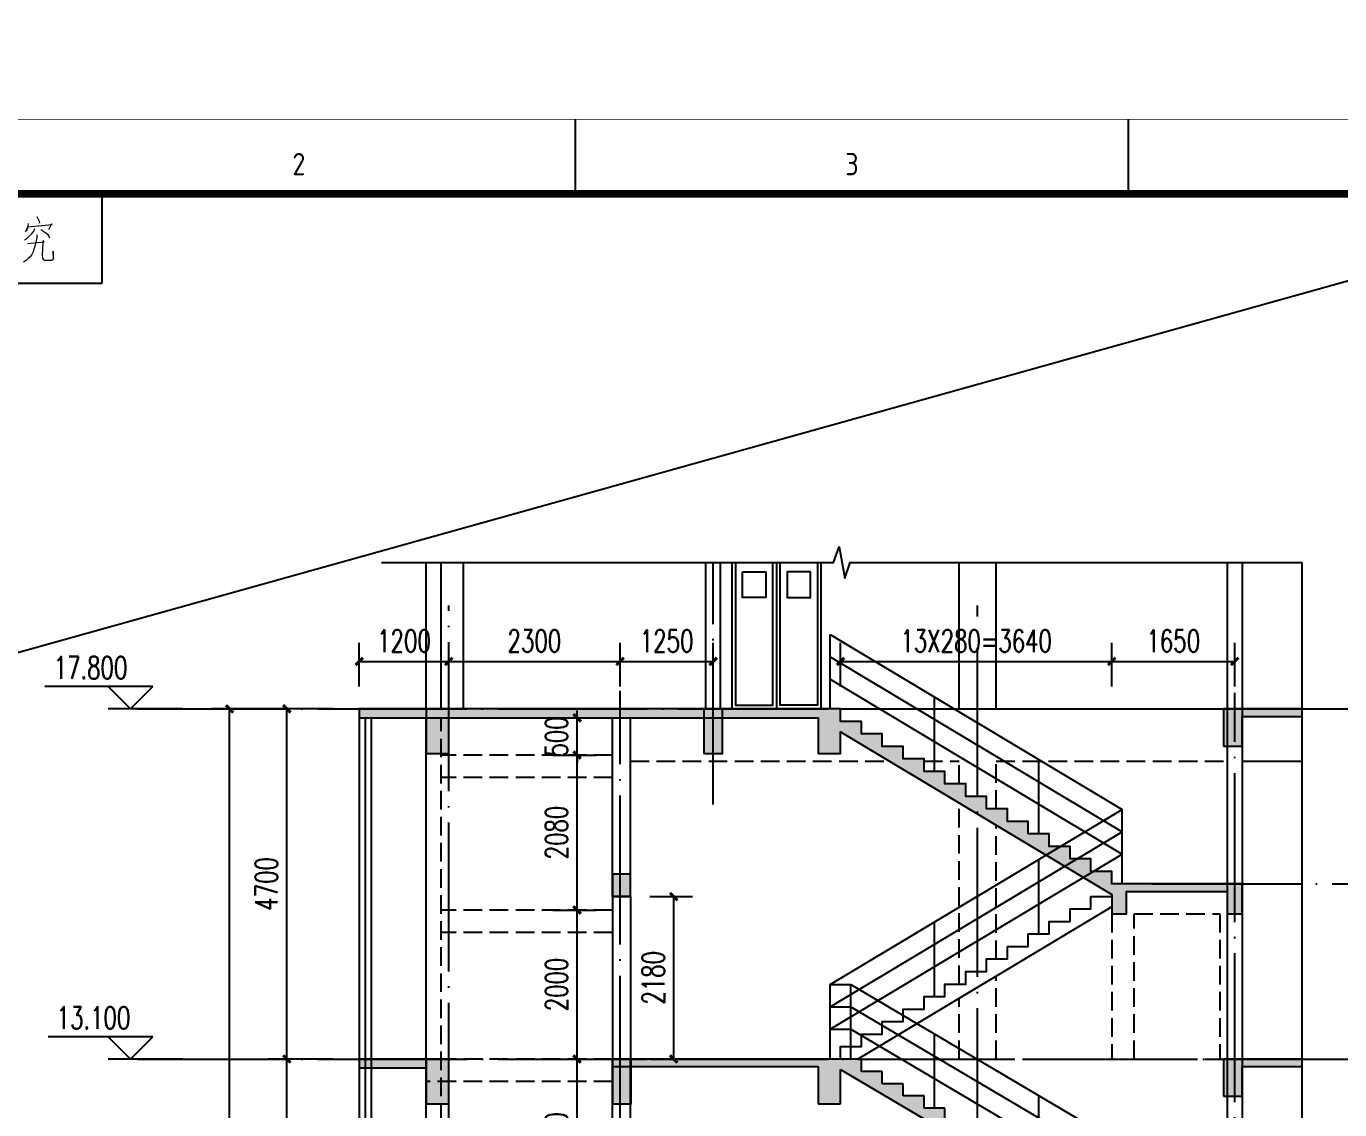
# Model space of a CAD drawing. Extents: x -93062 to 326984, y -142534 to 91021.
# Drawn here: x 140691 to 158321, y -83378 to -68834 of the extents above; entities that cross this region are included whole.
import ezdxf
from ezdxf.enums import TextEntityAlignment as Align

# ---------------------------------------------------------------- set-up
doc = ezdxf.new("R2010")
doc.units = 0
doc.header["$LTSCALE"] = 1000
doc.header["$MEASUREMENT"] = 0
doc.linetypes.add('DASH', pattern=[0.35, 0.25, -0.1])
doc.linetypes.add('DOTE', pattern=[2.42, 2, -0.2, 0.02, -0.2])
doc.layers.get('0').update_dxf_attribs({"color": 8})
doc.layers.get('Defpoints').update_dxf_attribs({"color": 8})
for name, color, linetype in [('-人员定位', 6, 'Continuous'), ('CENTRE LINE', 8, 'DOTE'), ('DIM_ELEV', 8, 'Continuous'), ('DIM_SYMB', 8, 'Continuous'), ('DOTE', 8, 'DOTE'), ('HANDRAIL', 8, 'FENCELINE1'), ('PUB_DIM', 8, 'Continuous'), ('PUB_TEXT', 8, 'Continuous'), ('STAIR', 8, 'Continuous'), ('WALL', 8, 'Continuous'), ('WINDOW', 8, 'Continuous')]:
    doc.layers.add(name, color=color, linetype=linetype)
doc.styles.add('_TCH_DIM', font='SIMPLEX', dxfattribs={"bigfont": 'GBCBIG'})
doc.styles.add('_TCH_DIM_T3', font='SIMPLEX', dxfattribs={"width": 0.705882, "bigfont": 'GBCBIG'})
doc.styles.get("Standard").update_dxf_attribs({"font": 'gbenor.shx', "bigfont": 'gbcbig.shx'})
doc.styles.add('TK', font='GEDITXT.SHX', dxfattribs={"width": 0.85, "height": 3.5, "bigfont": 'DXT.SHX'})
doc.linetypes.add('FENCELINE1', pattern='A,0.25,-0.1,[133,ltypeshp.shx,S=0.1,R=0,X=-0.1,Y=0],-0.1,1', length=1.45)
doc.dimstyles.new('_TCH_ARCH&&100', dxfattribs={"dimtxt": 297.5, "dimasz": 100, "dimexe": 250, "dimexo": 300, "dimgap": 126.25, "dimtad": 1, "dimdec": 0, "dimzin": 0, "dimdsep": 46, "dimtxsty": '_TCH_DIM_T3', "dimblk": 'ARCHTICK', "dimcen": 0.09, "dimazin": 2, "dimtfac": 1, "dimtdec": 0, "dimtix": 1, "dimtmove": 2, "dimatfit": 3, "dimfxl": 1, "dimtolj": 1, "dimtzin": 0, "dimarcsym": 0})

# ---------------------------------------------------------------- blocks, each defined once
blk = doc.blocks.new('GEDI_WK_A2')
at = {"color": 3}
for p, q in [((148.5, 410), (148.5, 420)), ((222.75, 410), (222.75, 420)), ((85, 398), (85, 410)), ((25, 398), (85, 398))]:
    blk.add_line(p, q, dxfattribs=at)
for points, const_width in [([(0, 0), (594, 0), (594, 420), (0, 420)], 0.1), ([(25, 10), (584, 10), (584, 410), (25, 410)], 1)]:
    blk.add_lwpolyline(points, close=True, dxfattribs=dict(at, const_width=const_width))
for s, p in [('2', (111.38, 414)), ('3', (185.62, 414))]:
    blk.add_text(s, height=3, dxfattribs=at).set_placement(p, align=Align.MIDDLE)
blk = doc.blocks.new('GEDI_Copyright_2012')
at = {"color": 7, "lineweight": 0}
for points in [[(8.99, -3.43), (9.11, -3.83), (9.11, -5.03), (9.11, -5.93), (9.03, -6.73), (8.9, -7.33), (8.73, -8.03), (8.48, -8.53), (8.22, -8.93)], [(9.88, -3.13), (9.96, -3.43), (9.96, -5.33)], [(12.43, -3.23), (12.34, -3.38), (11.53, -3.88), (10.98, -4.13)], [(14.64, -3.13), (14.81, -3.38), (14.76, -3.33), (14.72, -9.13), (14.68, -8.72), (14.72, -8.13)], [(20.67, -3.38), (20.5, -3.48), (19.35, -4.13), (19.27, -3.73), (19.4, -4.13), (19.4, -5.43), (19.35, -6.23), (19.31, -6.78), (19.22, -7.33), (19.1, -7.83), (18.93, -8.33), (18.72, -8.68), (18.54, -8.98)], [(26.28, -2.98), (26.28, -3.23), (26.02, -4.08), (25.76, -4.68), (25.51, -5.08), (25.04, -5.83), (24.36, -6.63), (23.9, -7.13), (23.6, -7.38)], [(35.45, -3.03), (35.49, -3.23), (34.98, -4.18), (34.52, -4.83), (34.26, -5.23), (34.05, -5.53)], [(40.8, -3.03), (40.84, -3.28), (40.8, -9.23), (40.72, -8.88), (40.8, -8.53)], [(43.1, -3.13), (43.18, -3.43), (43.14, -8.23), (43.14, -8.53), (43.1, -8.78), (43.05, -8.88), (42.97, -8.98), (42.37, -8.23), (43.05, -8.88)], [(47.43, -3.48), (47.39, -4.03), (47.17, -4.73), (47, -5.28), (46.71, -5.88), (46.45, -6.48), (46.2, -6.88), (45.86, -7.38), (45.47, -7.78), (45.09, -8.13), (44.67, -8.48), (44.24, -8.72)], [(51.21, -3.03), (51.47, -3.58), (51.55, -3.93)], [(9.16, -5.48), (10.39, -5.28)], [(10.81, -3.53), (10.9, -4.03), (10.9, -4.68), (10.81, -5.53), (10.73, -6.33), (10.6, -7.03), (10.47, -7.68), (10.3, -8.23), (10.09, -8.72), (9.84, -9.08)], [(11.2, -5.43), (12.56, -5.08), (12.47, -4.93), (12.26, -5.58), (12, -6.38), (11.75, -6.98), (11.45, -7.63), (11.03, -8.23), (10.6, -8.68), (10.26, -9.03)], [(14.72, -4.88), (14.42, -5.73), (14.08, -6.43), (13.74, -7.13), (13.45, -7.63), (13.36, -7.78)], [(13.62, -5.08), (15.4, -4.68)], [(15.7, -4.48), (17.52, -4.18), (17.44, -4.03), (17.27, -4.68), (17.1, -5.43), (16.93, -5.93), (16.76, -6.43), (16.55, -6.93), (16.21, -7.48), (15.91, -7.98), (15.61, -8.43), (15.32, -8.72), (15.02, -8.98)], [(15.61, -5.23), (15.87, -5.28), (17.44, -8.72), (18.2, -8.83), (17.44, -8.63), (17.14, -8.08)], [(19.48, -6.38), (19.56, -6.33), (20.54, -6.18), (20.41, -6.23), (20.54, -4.68), (20.63, -4.88), (19.44, -5.13)], [(22.67, -3.58), (21.99, -3.98), (21.35, -4.13), (21.26, -3.73), (21.35, -4.33), (21.31, -4.93), (21.26, -5.58), (21.22, -6.13), (21.13, -6.63), (21.05, -7.18), (20.92, -7.58), (20.71, -7.88), (20.5, -8.23), (20.28, -8.53), (20.07, -8.78), (19.86, -8.98)], [(21.31, -5.53), (23.22, -5.23), (23.09, -5.18), (22.88, -5.28)], [(23.98, -4.83), (28.4, -4.43), (28.14, -4.33)], [(28.14, -4.33), (27.8, -4.48)], [(35.11, -4.08), (36.34, -3.93), (37.87, -3.68), (37.75, -3.63), (37.49, -3.73)], [(35.24, -4.43), (35.28, -4.73), (35.32, -5.58), (35.32, -6.38), (35.28, -6.23), (37.19, -5.93), (37.07, -5.93), (37.15, -4.23), (37.28, -4.38), (35.28, -4.68)], [(36.64, -5.28), (35.36, -5.48)], [(39.27, -5.63), (42.08, -5.33), (42.03, -5.33), (41.87, -5.28), (41.65, -5.38)], [(40.12, -3.58), (40.16, -3.88), (39.83, -4.93), (39.66, -5.23)], [(40.12, -4.48), (41.74, -4.33)], [(42.33, -4.33), (42.42, -4.58), (42.42, -7.33), (42.33, -6.83), (42.37, -6.53)], [(45.26, -4.88), (45.43, -5.63), (45.56, -6.18), (45.77, -6.68), (45.99, -7.23), (46.24, -7.63), (46.58, -7.93), (47.05, -8.28), (47.51, -8.43), (47.81, -8.48), (47.94, -8.48), (47.73, -7.78), (47.64, -7.13), (47.81, -8.48)], [(45.82, -3.53), (46.07, -3.93), (46.24, -4.28), (46.32, -4.48), (46.32, -4.63)], [(50.91, -4.68), (50.83, -4.98), (50.44, -5.43), (50.06, -5.83), (49.81, -6.03), (49.55, -6.23)], [(50.06, -3.98), (50.02, -4.33), (49.94, -4.58), (49.85, -4.83), (49.77, -4.98), (49.68, -5.03), (50.02, -4.43), (53.29, -4.13), (53.16, -4.03), (52.78, -4.83)], [(51.76, -4.78), (52.27, -5.13), (52.65, -5.43), (52.83, -5.68), (52.91, -5.88)], [(9.11, -6.38), (10.01, -6.28), (9.92, -6.13), (9.92, -8.38), (9.88, -8.08), (9.88, -7.68)], [(11.15, -6.08), (12.34, -8.63), (13.15, -8.68), (12.38, -8.58), (12.17, -8.28)], [(14.72, -5.63), (15.27, -6.03), (15.4, -6.33)], [(22.28, -5.43), (22.28, -9.13), (22.24, -8.88), (22.28, -8.48)], [(25.34, -5.53), (25.43, -5.73), (25.38, -9.03), (25.38, -9.33), (25.34, -9.03), (25.38, -8.68)], [(25.43, -5.73), (27.38, -5.53), (27.38, -5.43), (27.47, -5.53), (27.38, -5.58), (27.38, -9.08), (27.34, -9.28), (26.66, -8.63), (27.34, -9.18)], [(26.96, -6.58), (25.47, -6.73)], [(35.71, -6.38), (35.71, -6.53), (34.98, -7.43), (34.56, -7.78), (34.26, -8.03)], [(35.62, -6.88), (35.75, -6.98), (37.28, -6.68), (37.23, -6.53), (36.77, -7.33), (36.47, -7.68), (36.17, -7.98), (35.71, -8.38), (35.28, -8.72), (34.81, -8.98), (34.26, -9.23)], [(39.87, -6.13), (39.95, -6.68), (39.95, -6.78), (40, -8.28), (39.95, -7.98), (40, -7.73)], [(40, -6.58), (41.95, -6.28), (41.82, -6.13), (41.74, -6.53), (41.69, -7.18), (41.61, -7.63), (41.57, -7.93), (41.44, -8.08), (41.06, -7.58), (41.48, -8.03)], [(44.67, -5.43), (44.63, -5.93), (44.5, -6.48), (44.37, -6.83), (44.24, -7.03)], [(47.64, -5.43), (48.07, -5.93), (48.36, -6.28), (48.49, -6.58)], [(51.21, -5.48), (51.21, -5.83), (51.08, -6.58), (50.95, -7.03), (50.83, -7.43), (50.7, -7.78), (50.53, -8.13), (50.32, -8.43), (50.06, -8.68), (49.77, -8.93), (49.43, -9.18)], [(49.98, -6.68), (52.19, -6.43), (52.06, -6.28), (52.02, -6.58), (51.93, -8.18), (51.97, -8.63), (52.06, -8.78), (52.19, -8.88), (52.4, -8.88), (52.61, -8.88), (53.21, -8.88), (53.42, -8.78), (53.46, -8.72), (53.42, -7.68), (53.42, -8.78)], [(25.47, -7.68), (26.96, -7.53)], [(35.54, -7.38), (35.62, -7.43), (37.57, -8.98), (38.3, -8.93), (37.57, -8.93), (37.32, -8.78)]]:
    blk.add_lwpolyline(points, dxfattribs=at)
blk = doc.blocks.new('A$C1C011119')
for name, p in [('GEDI_WK_A2', (0, 0)), ('GEDI_Copyright_2012', (25, 410))]:
    blk.add_blockref(name, p)
at = {"style": 'TK', "width": 0.85}
for tag, height, p in [('PROJECTNAME', 4.75, (529, 44)), ('PHASE', 4, (571, 44)), ('DRAWINGNAME', 4.75, (539, 31))]:
    blk.add_attdef(tag, text='', height=height, dxfattribs=at).set_placement(p, align=Align.MIDDLE_CENTER)
for tag, p, height in [('APPROVE', (416, 32.75), 3.5), ('DESIGN', (461, 32.75), 3.5), ('REVIEW1', (416, 25.75), 3.5), ('DRAW', (461, 25.75), 3.5), ('REVIEW2', (416, 18.75), 3.5), ('PROPORTION', (461, 18.75), 3.5), ('DRAWINGNUMBER', (511, 18.5), 4), ('CHECK', (416, 11.75), 3.5), ('DATE', (461, 11.75), 3.5), ('VERSION', (577, 11.75), 3.5)]:
    blk.add_attdef(tag, p, '', height=height, dxfattribs=at)
blk = doc.blocks.new('safsafasffasfsd')
at = {"xscale": 100, "yscale": 100, "zscale": 100}
blk.add_blockref('A$C1C011119', (-59400, 0), dxfattribs=at)
blk = doc.blocks.new('_ArchTick')
at = {"color": 0, "linetype": 'ByBlock', "const_width": 0.4}
blk.add_lwpolyline([(-0.5, -0.5), (0.5, 0.5)], dxfattribs=at)
blk = doc.blocks.new('*D123')
at = {"layer": 'Defpoints', "color": 0, "transparency": 16777216}
for p in [(147461, -78117), (148084, -78117), (147461, -78617)]:
    blk.add_point(p, dxfattribs=at)
at = {"layer": 'PUB_DIM', "color": 0, "lineweight": -2, "transparency": 16777216}
for p, q in [((148084, -78117), (148084, -78017)), ((147761, -78117), (148334, -78117)), ((148084, -78617), (148084, -78117)), ((147761, -78617), (148334, -78617)), ((148084, -78617), (148084, -78717))]:
    blk.add_line(p, q, dxfattribs=at)
at = {"layer": 'PUB_DIM', "color": 0, "lineweight": -2, "transparency": 16777216, "xscale": 100, "yscale": 100, "zscale": 100}
for p, rotation in [((148084, -78117), 270), ((148084, -78617), 90)]:
    blk.add_blockref('_ArchTick', p, dxfattribs=dict(at, rotation=rotation))
at = {"layer": 'PUB_DIM', "color": 0, "transparency": 16777216, "insert": (147809, -78367), "char_height": 297.5, "attachment_point": 5, "rotation": 90, "style": '_TCH_DIM_T3'}
blk.add_mtext('\\A1;500', dxfattribs=at)
blk = doc.blocks.new('*D124')
at = {"layer": 'Defpoints', "color": 0, "transparency": 16777216}
for p in [(147461, -78617), (148084, -78617), (147461, -80697)]:
    blk.add_point(p, dxfattribs=at)
at = {"layer": 'PUB_DIM', "color": 0, "lineweight": -2, "transparency": 16777216}
for p, q in [((147761, -78617), (148334, -78617)), ((148084, -80697), (148084, -78617)), ((147761, -80697), (148334, -80697))]:
    blk.add_line(p, q, dxfattribs=at)
at = {"layer": 'PUB_DIM', "color": 0, "lineweight": -2, "transparency": 16777216, "xscale": 100, "yscale": 100, "zscale": 100}
for p, rotation in [((148084, -78617), 90), ((148084, -80697), 270)]:
    blk.add_blockref('_ArchTick', p, dxfattribs=dict(at, rotation=rotation))
at = {"layer": 'PUB_DIM', "color": 0, "transparency": 16777216, "insert": (147809, -79657), "char_height": 297.5, "attachment_point": 5, "rotation": 90, "style": '_TCH_DIM_T3'}
blk.add_mtext('\\A1;2080', dxfattribs=at)
blk = doc.blocks.new('*D125')
at = {"layer": 'Defpoints', "color": 0, "transparency": 16777216}
for p in [(147461, -80697), (148084, -80697), (147461, -82697)]:
    blk.add_point(p, dxfattribs=at)
at = {"layer": 'PUB_DIM', "color": 0, "lineweight": -2, "transparency": 16777216}
for p, q in [((147761, -80697), (148334, -80697)), ((148084, -82697), (148084, -80697)), ((147761, -82697), (148334, -82697))]:
    blk.add_line(p, q, dxfattribs=at)
at = {"layer": 'PUB_DIM', "color": 0, "lineweight": -2, "transparency": 16777216, "xscale": 100, "yscale": 100, "zscale": 100}
for p, rotation in [((148084, -80697), 90), ((148084, -82697), 270)]:
    blk.add_blockref('_ArchTick', p, dxfattribs=dict(at, rotation=rotation))
at = {"layer": 'PUB_DIM', "color": 0, "transparency": 16777216, "insert": (147809, -81697), "char_height": 297.5, "attachment_point": 5, "rotation": 90, "style": '_TCH_DIM_T3'}
blk.add_mtext('\\A1;2000', dxfattribs=at)
blk = doc.blocks.new('*D126')
at = {"layer": 'Defpoints', "color": 0, "transparency": 16777216}
for p in [(147461, -82697), (148084, -82697), (147461, -84847)]:
    blk.add_point(p, dxfattribs=at)
at = {"layer": 'PUB_DIM', "color": 0, "lineweight": -2, "transparency": 16777216}
for p, q in [((147761, -82697), (148334, -82697)), ((148084, -84847), (148084, -82697)), ((147761, -84847), (148334, -84847))]:
    blk.add_line(p, q, dxfattribs=at)
at = {"layer": 'PUB_DIM', "color": 0, "lineweight": -2, "transparency": 16777216, "xscale": 100, "yscale": 100, "zscale": 100}
for p, rotation in [((148084, -82697), 90), ((148084, -84847), 270)]:
    blk.add_blockref('_ArchTick', p, dxfattribs=dict(at, rotation=rotation))
at = {"layer": 'PUB_DIM', "color": 0, "transparency": 16777216, "insert": (147809, -83772), "char_height": 297.5, "attachment_point": 5, "rotation": 90, "style": '_TCH_DIM_T3'}
blk.add_mtext('\\A1;2150', dxfattribs=at)
blk = doc.blocks.new('*D522')
at = {"layer": 'Defpoints', "color": 0, "transparency": 16777216}
for p in [(155261, -77360), (151621, -77997), (155261, -77997)]:
    blk.add_point(p, dxfattribs=at)
at = {"layer": 'PUB_DIM', "color": 0, "lineweight": -2, "transparency": 16777216}
for p, q in [((151621, -77697), (151621, -77110)), ((155261, -77697), (155261, -77110)), ((151621, -77360), (155261, -77360))]:
    blk.add_line(p, q, dxfattribs=at)
at = {"layer": 'PUB_DIM', "color": 0, "lineweight": -2, "transparency": 16777216, "xscale": 100, "yscale": 100, "zscale": 100, "rotation": 180}
blk.add_blockref('_ArchTick', (151621, -77360), dxfattribs=at)
at = {"layer": 'PUB_DIM', "color": 0, "lineweight": -2, "transparency": 16777216, "xscale": 100, "yscale": 100, "zscale": 100}
blk.add_blockref('_ArchTick', (155261, -77360), dxfattribs=at)
at = {"layer": 'PUB_DIM', "color": 0, "transparency": 16777216, "insert": (153441, -77085), "char_height": 297.5, "attachment_point": 5, "style": '_TCH_DIM_T3'}
blk.add_mtext('\\A1;13X280=3640', dxfattribs=at)
blk = doc.blocks.new('*D523')
at = {"layer": 'Defpoints', "color": 0, "transparency": 16777216}
for p in [(156911, -77360), (155261, -77997), (156911, -77997)]:
    blk.add_point(p, dxfattribs=at)
at = {"layer": 'PUB_DIM', "color": 0, "lineweight": -2, "transparency": 16777216}
for p, q in [((155261, -77697), (155261, -77110)), ((156911, -77697), (156911, -77110)), ((155261, -77360), (156911, -77360))]:
    blk.add_line(p, q, dxfattribs=at)
at = {"layer": 'PUB_DIM', "color": 0, "lineweight": -2, "transparency": 16777216, "xscale": 100, "yscale": 100, "zscale": 100, "rotation": 180}
blk.add_blockref('_ArchTick', (155261, -77360), dxfattribs=at)
at = {"layer": 'PUB_DIM', "color": 0, "lineweight": -2, "transparency": 16777216, "xscale": 100, "yscale": 100, "zscale": 100}
blk.add_blockref('_ArchTick', (156911, -77360), dxfattribs=at)
at = {"layer": 'PUB_DIM', "color": 0, "transparency": 16777216, "insert": (156086, -77085), "char_height": 297.5, "attachment_point": 5, "style": '_TCH_DIM_T3'}
blk.add_mtext('\\A1;1650', dxfattribs=at)
blk = doc.blocks.new('*D526')
at = {"layer": 'Defpoints', "color": 0, "transparency": 16777216}
for p in [(143421, -77997), (145109, -77997), (145109, -96097)]:
    blk.add_point(p, dxfattribs=at)
at = {"layer": 'PUB_DIM', "color": 0, "lineweight": -2, "transparency": 16777216}
for p, q in [((144809, -77997), (143171, -77997)), ((143421, -96097), (143421, -77997)), ((144809, -96097), (143171, -96097))]:
    blk.add_line(p, q, dxfattribs=at)
at = {"layer": 'PUB_DIM', "color": 0, "lineweight": -2, "transparency": 16777216, "xscale": 100, "yscale": 100, "zscale": 100}
for p, rotation in [((143421, -77997), 90), ((143421, -96097), 270)]:
    blk.add_blockref('_ArchTick', p, dxfattribs=dict(at, rotation=rotation))
at = {"layer": 'PUB_DIM', "color": 0, "transparency": 16777216, "insert": (143146, -87047), "char_height": 297.5, "attachment_point": 5, "rotation": 90, "style": '_TCH_DIM_T3'}
blk.add_mtext('\\A1;18100', dxfattribs=at)
blk = doc.blocks.new('*D531')
at = {"layer": 'Defpoints', "color": 0, "transparency": 16777216}
for p in [(144189, -82697), (145109, -82697), (145109, -86997)]:
    blk.add_point(p, dxfattribs=at)
at = {"layer": 'PUB_DIM', "color": 0, "lineweight": -2, "transparency": 16777216}
for p, q in [((144809, -82697), (143939, -82697)), ((144189, -86997), (144189, -82697)), ((144809, -86997), (143939, -86997))]:
    blk.add_line(p, q, dxfattribs=at)
at = {"layer": 'PUB_DIM', "color": 0, "lineweight": -2, "transparency": 16777216, "xscale": 100, "yscale": 100, "zscale": 100}
for p, rotation in [((144189, -82697), 90), ((144189, -86997), 270)]:
    blk.add_blockref('_ArchTick', p, dxfattribs=dict(at, rotation=rotation))
at = {"layer": 'PUB_DIM', "color": 0, "transparency": 16777216, "insert": (143914, -84847), "char_height": 297.5, "attachment_point": 5, "rotation": 90, "style": '_TCH_DIM_T3'}
blk.add_mtext('\\A1;4300', dxfattribs=at)
blk = doc.blocks.new('*D532')
at = {"layer": 'Defpoints', "color": 0, "transparency": 16777216}
for p in [(144189, -77997), (145109, -77997), (145109, -82697)]:
    blk.add_point(p, dxfattribs=at)
at = {"layer": 'PUB_DIM', "color": 0, "lineweight": -2, "transparency": 16777216}
for p, q in [((144809, -77997), (143939, -77997)), ((144189, -82697), (144189, -77997)), ((144809, -82697), (143939, -82697))]:
    blk.add_line(p, q, dxfattribs=at)
at = {"layer": 'PUB_DIM', "color": 0, "lineweight": -2, "transparency": 16777216, "xscale": 100, "yscale": 100, "zscale": 100}
for p, rotation in [((144189, -77997), 90), ((144189, -82697), 270)]:
    blk.add_blockref('_ArchTick', p, dxfattribs=dict(at, rotation=rotation))
at = {"layer": 'PUB_DIM', "color": 0, "transparency": 16777216, "insert": (143914, -80347), "char_height": 297.5, "attachment_point": 5, "rotation": 90, "style": '_TCH_DIM_T3'}
blk.add_mtext('\\A1;4700', dxfattribs=at)
blk = doc.blocks.new('*D550')
at = {"layer": 'Defpoints', "color": 0, "transparency": 16777216}
for p in [(148761, -80517), (149382, -80517), (148761, -82697)]:
    blk.add_point(p, dxfattribs=at)
at = {"layer": 'PUB_DIM', "color": 0, "lineweight": -2, "transparency": 16777216}
for p, q in [((149061, -80517), (149632, -80517)), ((149382, -82697), (149382, -80517)), ((149061, -82697), (149632, -82697))]:
    blk.add_line(p, q, dxfattribs=at)
at = {"layer": 'PUB_DIM', "color": 0, "lineweight": -2, "transparency": 16777216, "xscale": 100, "yscale": 100, "zscale": 100}
for p, rotation in [((149382, -80517), 90), ((149382, -82697), 270)]:
    blk.add_blockref('_ArchTick', p, dxfattribs=dict(at, rotation=rotation))
at = {"layer": 'PUB_DIM', "color": 0, "transparency": 16777216, "insert": (149107, -81607), "char_height": 297.5, "attachment_point": 5, "rotation": 90, "style": '_TCH_DIM_T3'}
blk.add_mtext('\\A1;2180', dxfattribs=at)
blk = doc.blocks.new('*D551')
at = {"layer": 'Defpoints', "color": 0, "transparency": 16777216}
for p in [(146361, -77360), (145161, -77997), (146361, -77997)]:
    blk.add_point(p, dxfattribs=at)
at = {"layer": 'PUB_DIM', "color": 0, "lineweight": -2, "transparency": 16777216}
for p, q in [((145161, -77697), (145161, -77110)), ((146361, -77697), (146361, -77110)), ((145161, -77360), (146361, -77360))]:
    blk.add_line(p, q, dxfattribs=at)
at = {"layer": 'PUB_DIM', "color": 0, "lineweight": -2, "transparency": 16777216, "xscale": 100, "yscale": 100, "zscale": 100, "rotation": 180}
blk.add_blockref('_ArchTick', (145161, -77360), dxfattribs=at)
at = {"layer": 'PUB_DIM', "color": 0, "lineweight": -2, "transparency": 16777216, "xscale": 100, "yscale": 100, "zscale": 100}
blk.add_blockref('_ArchTick', (146361, -77360), dxfattribs=at)
at = {"layer": 'PUB_DIM', "color": 0, "transparency": 16777216, "insert": (145761, -77085), "char_height": 297.5, "attachment_point": 5, "style": '_TCH_DIM_T3'}
blk.add_mtext('\\A1;1200', dxfattribs=at)
blk = doc.blocks.new('*D552')
at = {"layer": 'Defpoints', "color": 0, "transparency": 16777216}
for p in [(148661, -77360), (146361, -77997), (148661, -77997)]:
    blk.add_point(p, dxfattribs=at)
at = {"layer": 'PUB_DIM', "color": 0, "lineweight": -2, "transparency": 16777216}
for p, q in [((146361, -77697), (146361, -77110)), ((148661, -77697), (148661, -77110)), ((146361, -77360), (148661, -77360))]:
    blk.add_line(p, q, dxfattribs=at)
at = {"layer": 'PUB_DIM', "color": 0, "lineweight": -2, "transparency": 16777216, "xscale": 100, "yscale": 100, "zscale": 100, "rotation": 180}
blk.add_blockref('_ArchTick', (146361, -77360), dxfattribs=at)
at = {"layer": 'PUB_DIM', "color": 0, "lineweight": -2, "transparency": 16777216, "xscale": 100, "yscale": 100, "zscale": 100}
blk.add_blockref('_ArchTick', (148661, -77360), dxfattribs=at)
at = {"layer": 'PUB_DIM', "color": 0, "transparency": 16777216, "insert": (147511, -77085), "char_height": 297.5, "attachment_point": 5, "style": '_TCH_DIM_T3'}
blk.add_mtext('\\A1;2300', dxfattribs=at)
blk = doc.blocks.new('*D553')
at = {"layer": 'Defpoints', "color": 0, "transparency": 16777216}
for p in [(149911, -77360), (148661, -77997), (149911, -77997)]:
    blk.add_point(p, dxfattribs=at)
at = {"layer": 'PUB_DIM', "color": 0, "lineweight": -2, "transparency": 16777216}
for p, q in [((148661, -77697), (148661, -77110)), ((149911, -77697), (149911, -77110)), ((148661, -77360), (149911, -77360))]:
    blk.add_line(p, q, dxfattribs=at)
at = {"layer": 'PUB_DIM', "color": 0, "lineweight": -2, "transparency": 16777216, "xscale": 100, "yscale": 100, "zscale": 100, "rotation": 180}
blk.add_blockref('_ArchTick', (148661, -77360), dxfattribs=at)
at = {"layer": 'PUB_DIM', "color": 0, "lineweight": -2, "transparency": 16777216, "xscale": 100, "yscale": 100, "zscale": 100}
blk.add_blockref('_ArchTick', (149911, -77360), dxfattribs=at)
at = {"layer": 'PUB_DIM', "color": 0, "transparency": 16777216, "insert": (149286, -77085), "char_height": 297.5, "attachment_point": 5, "style": '_TCH_DIM_T3'}
blk.add_mtext('\\A1;1250', dxfattribs=at)

msp = doc.modelspace()

# ---------------------------------------------------------------- hatches: boundary and pattern name
at = {"layer": 'WALL'}
h = msp.add_hatch(color=256, dxfattribs=at)
h.dxf.hatch_style = 1
h.paths.add_polyline_path([(145160.7, -78117.2), (151320.7, -78117.2), (151320.7, -78597.2), (151620.7, -78597.2), (151620.7, -78304.9), (155260.7, -80487.1), (155260.7, -80747.2), (155460.7, -80747.2), (155460.7, -80447.2), (156810.7, -80447.2), (156810.7, -80747.2), (157010.7, -80747.2), (157010.7, -80347.2), (155260.7, -80347.2), (155260.7, -80179.3), (154980.7, -80179.3), (154980.7, -80011.5), (154700.7, -80011.5), (154700.7, -79843.6), (154420.7, -79843.6), (154420.7, -79675.7), (154140.7, -79675.7), (154140.7, -79507.9), (153860.7, -79507.9), (153860.7, -79340), (153580.7, -79340), (153580.7, -79172.2), (153300.7, -79172.2), (153300.7, -79004.3), (153020.7, -79004.3), (153020.7, -78836.4), (152740.7, -78836.4), (152740.7, -78668.6), (152460.7, -78668.6), (152460.7, -78500.7), (152180.7, -78500.7), (152180.7, -78332.9), (151900.7, -78332.9), (151900.7, -78165), (151620.7, -78165), (151620.7, -77997.2), (145160.7, -77997.2)])
for points in [[(146360.7, -77997.2), (146060.7, -77997.2), (146060.7, -78597.2), (146360.7, -78597.2)], [(149785.7, -78597.2), (150035.7, -78597.2), (150035.7, -77997.2), (149785.7, -77997.2)], [(157010.7, -78497.3), (157010.7, -78097.3), (157815.7, -78097.3), (157815.7, -77997.3), (156760.7, -77997.3), (156760.7, -78497.3)], [(148560.7, -80517.2), (148800.7, -80517.2), (148800.7, -80217.2), (148560.7, -80217.2)], [(145160.7, -82817.2), (146060.7, -82817.2), (146060.7, -82697.2), (145160.7, -82697.2)], [(146360.7, -82697.2), (146060.7, -82697.2), (146060.7, -83297.2), (146360.7, -83297.2)], [(148560.7, -83297.2), (148810.7, -83297.2), (148810.7, -82697.2), (148560.7, -82697.2)], [(156810.7, -85247.4), (157010.7, -85247.4), (157010.7, -84847.4), (155260.7, -84847.4), (155260.7, -84682), (154980.7, -84682), (154980.7, -84516.6), (154700.7, -84516.6), (154700.7, -84351.2), (154420.7, -84351.2), (154420.7, -84185.8), (154140.7, -84185.8), (154140.7, -84020.5), (153860.7, -84020.5), (153860.7, -83855.1), (153580.7, -83855.1), (153580.7, -83689.7), (153300.7, -83689.7), (153300.7, -83524.3), (153020.7, -83524.3), (153020.7, -83358.9), (152740.7, -83358.9), (152740.7, -83193.6), (152460.7, -83193.6), (152460.7, -83028.2), (152180.7, -83028.2), (152180.7, -82862.8), (151900.7, -82862.8), (151900.7, -82697.4), (148760.7, -82697.2), (148760.7, -82797.2), (151320.7, -82797.4), (151320.7, -83297.4), (151620.7, -83297.4), (151620.7, -82836.8), (155260.7, -84986.7), (155260.7, -85247.4), (155460.7, -85247.4), (155460.7, -84947.4), (156810.7, -84947.4)], [(157010.7, -83197.3), (157010.7, -82797.3), (157815.7, -82797.3), (157815.7, -82697.3), (156760.7, -82697.3), (156760.7, -83197.3)]]:
    msp.add_hatch(color=256, dxfattribs=at).paths.add_polyline_path(points)

# ---------------------------------------------------------------- linework, layer by layer
at = {"layer": '-人员定位'}
msp.add_line((-93062, -142534), (324079, -25954.5), dxfattribs=at)
at = {"layer": 'CENTRE LINE'}
msp.add_line((156910.7, -97798.5), (156910.7, -77782.5), dxfattribs=at)
for points in [[(149910.7, -79278.5), (149910.7, -76032)], [(148660.7, -98098.5), (148660.7, -77754)]]:
    msp.add_lwpolyline(points, dxfattribs=at)
at = {"layer": 'DIM_ELEV'}
for p, q in [((142388.5, -77697.3), (140938.5, -77697.3)), ((142088.5, -77997.3), (141788.5, -77697.3)), ((142088.5, -77997.3), (142388.5, -77697.3)), ((142788.9, -77997.3), (141788.5, -77997.3)), ((142388.5, -82397.2), (140984.5, -82397.2)), ((142088.5, -82697.2), (141788.5, -82397.2)), ((142088.5, -82697.2), (142388.5, -82397.2)), ((142788.5, -82697.2), (141788.5, -82697.2))]:
    msp.add_line(p, q, dxfattribs=at)
at = {"layer": 'DIM_SYMB'}
for points in [[(145460.7, -76032), (151525.7, -76032), (151602.2, -75822), (151676.2, -76242), (151750.7, -76032), (157815.7, -76032)], [(157815.7, -96297.2), (157815.7, -87009.8), (157605.7, -86933.4), (158025.7, -86859.3), (157815.7, -86784.8), (157815.7, -76032)]]:
    msp.add_lwpolyline(points, dxfattribs=at)
at = {"layer": 'DOTE'}
for p, q in [((142183.2, -77997.3), (161250, -77997.3)), ((155798.5, -80347.2), (161352, -80347.2)), ((142183.2, -82697.2), (161250, -82697.2))]:
    msp.add_line(p, q, dxfattribs=at)
for points in [[(146360.7, -98461.5), (146360.7, -76608)], [(153460.7, -98535.5), (153460.7, -76608)]]:
    msp.add_lwpolyline(points, dxfattribs=at)
at = {"layer": 'HANDRAIL', "linetype": 'ByBlock'}
for p, q in [((151480.8, -76997.2), (155400.7, -79347.2)), ((151480.8, -77997.2), (151480.8, -76997.2)), ((151480.8, -77297.2), (155400.7, -79647.2)), ((151480.8, -77597.2), (155400.7, -79947.2)), ((152880.7, -78836.4), (152880.7, -77836.4)), ((154280.7, -79675.7), (154280.7, -78675.7)), ((155400.7, -80347.2), (155400.7, -79347.2)), ((151480.4, -81697.4), (151760.7, -81697.4)), ((151480.4, -82697.4), (151480.4, -81697.4)), ((151760.7, -81697.4), (155400.7, -83847.4)), ((151760.7, -82697.4), (151760.7, -81697.4)), ((151480.4, -81997.4), (151760.7, -81997.4)), ((151760.7, -81997.4), (155400.7, -84147.4)), ((151480.4, -82297.4), (151760.7, -82297.4)), ((151760.7, -82297.4), (155400.7, -84447.4)), ((152880.7, -83358.9), (152880.7, -82358.9)), ((154280.7, -84185.8), (154280.7, -83185.8))]:
    msp.add_line(p, q, dxfattribs=at)
at = {"layer": 'HANDRAIL', "color": 251, "linetype": 'ByBlock'}
for p, q in [((151480.4, -81697.4), (155400.7, -79347.2)), ((151480.4, -81997.4), (155400.7, -79647.2)), ((151480.4, -82297.4), (155400.7, -79947.2)), ((154280.7, -81018.8), (154280.7, -80018.8)), ((152880.7, -81858.1), (152880.7, -80858.1))]:
    msp.add_line(p, q, dxfattribs=at)
at = {"layer": 'STAIR'}
for points in [[(146060.7, -97397.2), (146060.7, -78117.2)], [(151620.7, -82697.4), (151620.7, -82529.6), (151900.7, -82529.6), (151900.7, -82361.7), (152180.7, -82361.7), (152180.7, -82193.8), (152460.7, -82193.8), (152460.7, -82026), (152740.7, -82026), (152740.7, -81858.1), (153020.7, -81858.1), (153020.7, -81690.3), (153300.7, -81690.3), (153300.7, -81522.4), (153580.7, -81522.4), (153580.7, -81354.5), (153860.7, -81354.5), (153860.7, -81186.7), (154140.7, -81186.7), (154140.7, -81018.8), (154420.7, -81018.8), (154420.7, -80851), (154700.7, -80851), (154700.7, -80683.1), (154980.7, -80683.1), (154980.7, -80515.2), (155260.7, -80515.2)], [(155260.7, -80655.1), (151854.1, -82697.4)]]:
    msp.add_lwpolyline(points, dxfattribs=at)
at = {"layer": 'WALL'}
for p, q in [((149810.7, -77997.2), (149810.7, -76032)), ((150010.7, -77997.2), (150010.7, -76032)), ((156810.7, -76032), (156810.7, -96297.2)), ((157010.7, -76032), (157010.7, -96297.2)), ((149785.7, -77997.2), (149785.7, -78097.2)), ((157815.7, -77997.3), (156760.7, -77997.3)), ((156760.7, -77997.3), (156760.7, -78497.3)), ((157010.7, -78497.3), (157010.7, -78097.3)), ((157010.7, -78097.3), (157815.7, -78097.3)), ((157815.7, -78097.3), (157815.7, -77997.3)), ((156760.7, -78497.3), (157010.7, -78497.3)), ((148800.7, -80517.2), (148560.7, -80517.2)), ((148560.7, -82697.2), (148560.7, -82797.2)), ((151900.7, -82697.4), (148560.7, -82697.4)), ((148560.7, -82797.2), (151320.7, -82797.4)), ((151320.7, -82797.4), (151320.7, -83297.4)), ((151620.7, -83297.4), (151620.7, -82836.8)), ((151620.7, -82836.8), (155260.7, -84986.7)), ((151900.7, -82862.8), (151900.7, -82697.4)), ((157815.7, -82697.3), (156760.7, -82697.3)), ((156760.7, -82697.3), (156760.7, -83197.3)), ((157010.7, -83197.3), (157010.7, -82797.3)), ((157010.7, -82797.3), (157815.7, -82797.3)), ((157815.7, -82797.3), (157815.7, -82697.3)), ((152180.7, -82862.8), (151900.7, -82862.8)), ((152180.7, -83028.2), (152180.7, -82862.8)), ((152460.7, -83028.2), (152180.7, -83028.2)), ((152460.7, -83193.6), (152460.7, -83028.2)), ((152740.7, -83193.6), (152460.7, -83193.6)), ((152740.7, -83358.9), (152740.7, -83193.6)), ((156760.7, -83197.3), (157010.7, -83197.3)), ((151320.7, -83297.4), (151620.7, -83297.4)), ((153020.7, -83358.9), (152740.7, -83358.9)), ((153020.7, -83524.3), (153020.7, -83358.9))]:
    msp.add_line(p, q, dxfattribs=at)
for points in [[(146060.7, -77997.2), (146060.7, -76032)], [(146260.7, -77997.2), (146260.7, -76032)], [(148560.7, -80517.2), (148560.7, -78117.2)], [(148800.7, -80517.2), (148800.7, -78117.2)], [(148560.7, -84817.2), (148560.7, -82697.2)], [(148800.7, -84817.2), (148800.7, -82697.2)]]:
    msp.add_lwpolyline(points, dxfattribs=at)
for points in [[(145160.7, -78117.2), (151320.7, -78117.2), (151320.7, -78597.2), (151620.7, -78597.2), (151620.7, -78304.9), (155260.7, -80487.1), (155260.7, -80747.2), (155460.7, -80747.2), (155460.7, -80447.2), (156810.7, -80447.2), (156810.7, -80747.2), (157010.7, -80747.2), (157010.7, -80347.2), (155260.7, -80347.2), (155260.7, -80179.3), (154980.7, -80179.3), (154980.7, -80011.5), (154700.7, -80011.5), (154700.7, -79843.6), (154420.7, -79843.6), (154420.7, -79675.7), (154140.7, -79675.7), (154140.7, -79507.9), (153860.7, -79507.9), (153860.7, -79340), (153580.7, -79340), (153580.7, -79172.2), (153300.7, -79172.2), (153300.7, -79004.3), (153020.7, -79004.3), (153020.7, -78836.4), (152740.7, -78836.4), (152740.7, -78668.6), (152460.7, -78668.6), (152460.7, -78500.7), (152180.7, -78500.7), (152180.7, -78332.9), (151900.7, -78332.9), (151900.7, -78165), (151620.7, -78165), (151620.7, -77997.2), (145160.7, -77997.2)], [(146060.7, -78597.2), (146360.7, -78597.2), (146360.7, -77997.2), (146060.7, -77997.2)], [(149785.7, -78597.2), (150035.7, -78597.2), (150035.7, -77997.2), (149785.7, -77997.2)], [(148560.7, -80517.2), (148800.7, -80517.2), (148800.7, -80217.2), (148560.7, -80217.2)], [(145160.7, -82697.2), (145160.7, -82817.2), (146060.7, -82817.2), (146060.7, -82697.2)], [(146060.7, -83297.2), (146360.7, -83297.2), (146360.7, -82697.2), (146060.7, -82697.2)], [(148560.7, -83297.2), (148810.7, -83297.2), (148810.7, -82697.2), (148560.7, -82697.2)]]:
    msp.add_lwpolyline(points, close=True, dxfattribs=at)
at = {"layer": 'WINDOW', "color": 251}
msp.add_line((150760.7, -76032), (150760.7, -77997.2), dxfattribs=at)
at = {"layer": 'WINDOW'}
for p, q in [((153210.7, -77997.2), (153210.7, -76032)), ((153710.7, -77997.3), (153710.7, -76032)), ((151620.7, -77997.2), (153210.7, -77997.2)), ((153710.7, -77997.3), (156760.7, -77997.3)), ((145160.7, -78117.2), (145160.7, -95797.2)), ((145240.7, -78117.2), (145240.7, -95797.2)), ((145320.7, -78117.2), (145320.7, -95797.2)), ((157010.7, -78697), (157815.7, -78697)), ((148560.7, -80517.2), (148560.7, -82697.2)), ((148800.7, -80517.2), (148800.7, -82697.2))]:
    msp.add_line(p, q, dxfattribs=at)
at = {"layer": 'WINDOW', "color": 251, "linetype": 'DASH'}
for p, q in [((148560.7, -78617.2), (146260.7, -78617.2)), ((148800.7, -78697), (152274.7, -78697)), ((152740.7, -78697), (153210.7, -78697)), ((153210.7, -79004.3), (153210.7, -78697)), ((153710.7, -79340), (153710.7, -78697)), ((153710.7, -78697), (156810.7, -78697)), ((148560.7, -78917.2), (146260.7, -78917.2)), ((153210.7, -81690.3), (153210.7, -79258.3)), ((153710.7, -81354.5), (153710.7, -79558.1)), ((148560.7, -80697.2), (146260.7, -80697.2)), ((155260.7, -80747.3), (155260.7, -82697.2)), ((148560.7, -80997.2), (146260.7, -80997.2)), ((153710.7, -82697.2), (153710.7, -81584.4)), ((153210.7, -82697.2), (153210.7, -81884.1)), ((148560.7, -82697.2), (146060.7, -82697.2)), ((151854.5, -82697.2), (153210.7, -82697.2)), ((153710.7, -82697.2), (156760.7, -82697.2)), ((148560.7, -82997.2), (146060.7, -82997.2))]:
    msp.add_line(p, q, dxfattribs=at)
at = {"layer": 'WINDOW'}
msp.add_lwpolyline([(146560.7, -77997.2), (146560.7, -76032)], dxfattribs=at)
at = {"layer": 'WINDOW', "color": 251}
for points in [[(150160.7, -76032), (150160.7, -77997.2), (151360.7, -77997.2), (151360.7, -76032)], [(150210.7, -76032), (150210.7, -77947.2), (150710.7, -77947.2), (150710.7, -76032)], [(151310.7, -76032), (151310.7, -77947.2), (150810.7, -77947.2), (150810.7, -76032)]]:
    msp.add_lwpolyline(points, dxfattribs=at)
for points in [[(150303, -76159.4), (150618.5, -76159.4), (150618.5, -76500.9), (150303, -76500.9)], [(151218.5, -76159.4), (150903, -76159.4), (150903, -76500.9), (151218.5, -76500.9)]]:
    msp.add_lwpolyline(points, close=True, dxfattribs=at)
at = {"layer": 'WINDOW', "color": 251, "linetype": 'DASH'}
for points in [[(146260.7, -95797.2), (146260.7, -78117.2)], [(155560.7, -82697.2), (155560.7, -80747.3), (156710.7, -80747.3), (156710.7, -82697.2)]]:
    msp.add_lwpolyline(points, dxfattribs=at)

# ---------------------------------------------------------------- block references
msp.add_blockref('safsafasffasfsd', (192612, -112083.5))

# ---------------------------------------------------------------- texts
at = {"layer": 'PUB_TEXT', "style": '_TCH_DIM', "width": 0.705882}
for s, p in [('17.800', (141058.5, -77592.3)), ('13.100', (141098.5, -82292.2))]:
    msp.add_text(s, height=297.5, dxfattribs=at).set_placement(p)

# ---------------------------------------------------------------- dimensions: what is measured, and where the dimension line sits
at = {"layer": 'PUB_DIM'}
for p1, p2, distance, picture, middle in [((145160.7, -77997.2), (146360.7, -77997.2), 637.2, '*D551', (145760.7, -77085)), ((146360.7, -77997.2), (148660.7, -77997.2), 637.2, '*D552', (147510.7, -77085)), ((148660.7, -77997.2), (149910.7, -77997.2), 637.2, '*D553', (149285.7, -77085)), ((155260.7, -77997.2), (156910.7, -77997.2), 637.2, '*D523', (156085.7, -77085)), ((145108.7, -96097.2), (145108.7, -77997.2), 1687.9, '*D526', (143145.8, -87047.2)), ((145108.7, -82697.2), (145108.7, -77997.2), 919.9, '*D532', (143913.8, -80347.2)), ((147460.7, -78617.2), (147460.7, -78117.2), -623.6, '*D123', (147809.4, -78367.2)), ((147460.7, -80697.2), (147460.7, -78617.2), -623.6, '*D124', (147809.4, -79657.2)), ((148760.7, -82697.2), (148760.7, -80517.2), -621.3, '*D550', (149107, -81607.2)), ((147460.7, -82697.2), (147460.7, -80697.2), -623.6, '*D125', (147809.4, -81697.2)), ((145108.7, -86997.2), (145108.7, -82697.2), 919.9, '*D531', (143913.8, -84847.2)), ((147460.7, -84847.2), (147460.7, -82697.2), -623.6, '*D126', (147809.4, -83772.2))]:
    dim = msp.add_aligned_dim(p1=p1, p2=p2, distance=distance, dimstyle='_TCH_ARCH&&100', dxfattribs=at)
    dim.commit()
    dim.dimension.update_dxf_attribs({"geometry": picture, "text_midpoint": middle})
dim = msp.add_aligned_dim(p1=(151620.7, -77997.2), p2=(155260.7, -77997.2), distance=637.2, text='13X280=3640', dimstyle='_TCH_ARCH&&100', dxfattribs=at)
dim.commit()
dim.dimension.update_dxf_attribs({"geometry": '*D522', "text_midpoint": (153440.7, -77085)})

doc.saveas('drawing.dxf')
